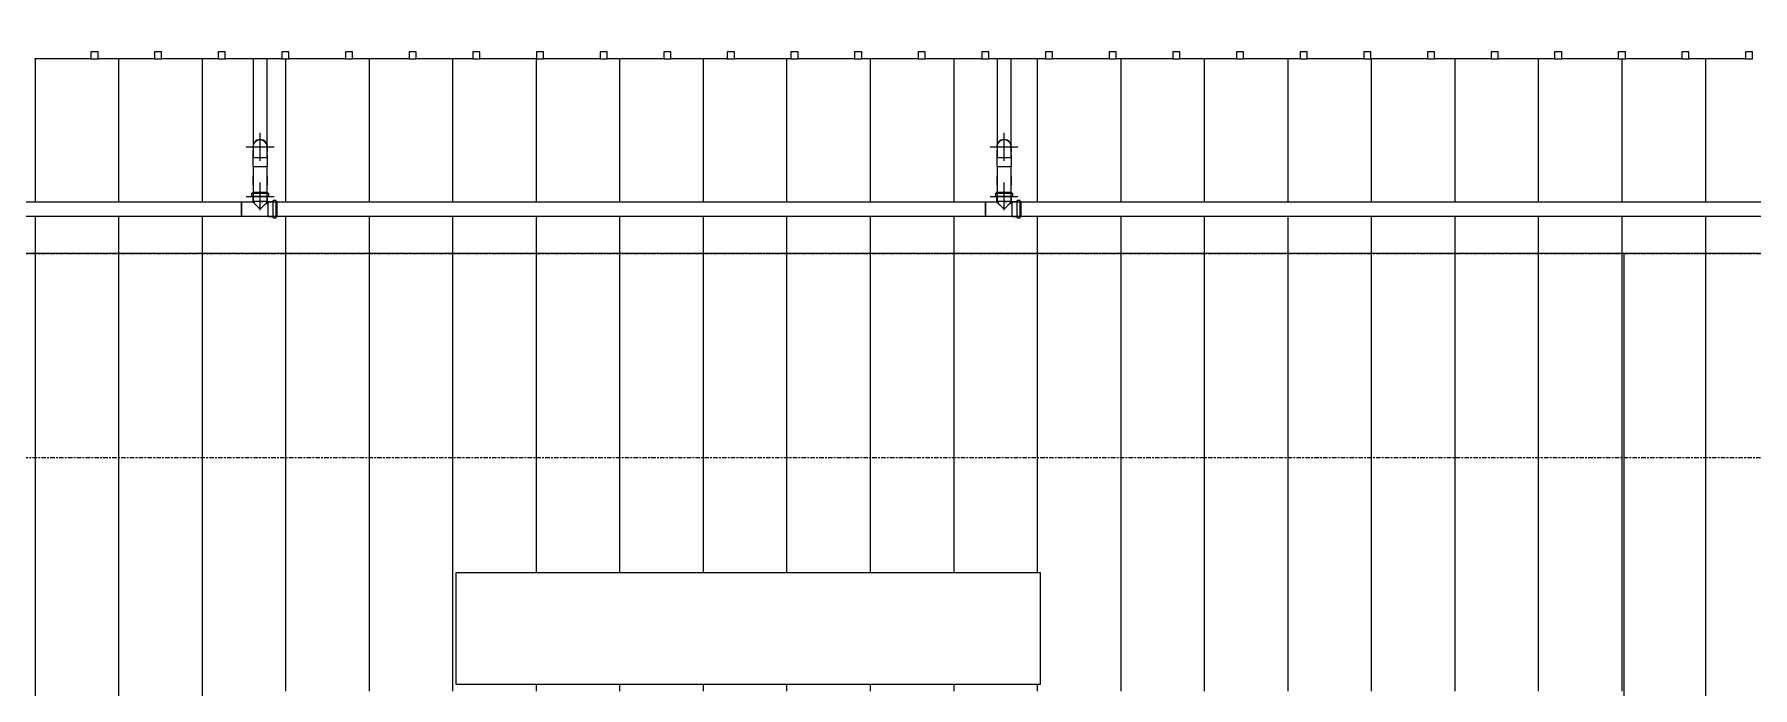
# Model space of a CAD drawing. Header units: centimetres. Extents: x -13467 to 3766, y -437 to 1921.
# Drawn here: x -982 to -365, y 433 to 668 of the extents above; entities that cross this region are included whole.
import ezdxf

# ---------------------------------------------------------------- set-up
doc = ezdxf.new("R2010")
doc.units = ezdxf.units.CM
doc.linetypes.add('Centre', pattern=[3.175, 0.635, -0.475, 1.59, -0.475])
for name, color, linetype, lineweight in [('A-CLNG', 7, 'Continuous', 9), ('A-FLOR-LEVL', 7, 'Continuous', 9), ('A-WALL-PATT', 7, 'Continuous', 35), ('E-CABL-TRAY', 7, 'Continuous', 9), ('I-WALL', 7, 'Continuous', 9), ('M-EQPM', 7, 'Continuous', 9), ('P-PIPE', 7, 'Continuous', 9), ('P-PIPE-CNTR', 7, 'Continuous', 9)]:
    doc.layers.add(name, color=color, linetype=linetype, lineweight=lineweight)
pattern_1 = [(90, (-5602, 712), (-30, 2e-15), [])]

# ---------------------------------------------------------------- blocks, each defined once
blk = doc.blocks.new('Elbow PVC NCh - Elbow PVC NCh-1352844-Sección 1-2')
at = {"layer": 'P-PIPE', "color": 6, "true_color": 0xff00ff}
for p, q in [((1756.95, 616.48), (1756.95, 613.38)), ((1757.03, 616.48), (1756.95, 616.48)), ((1756.95, 613.38), (1757.03, 613.38)), ((1762.19, 616.48), (1762.1, 616.48)), ((1762.1, 613.38), (1762.19, 613.38)), ((1762.19, 613.38), (1762.19, 616.48))]:
    blk.add_line(p, q, dxfattribs=at)
blk = doc.blocks.new('Elbow PVC NCh - Elbow PVC NCh-V125-Sección 1-2')
at = {"layer": 'P-PIPE', "color": 6, "true_color": 0xff00ff, "flags": 128}
for points in [[(1757.07, 623.2), (1757.07, 623.36), (1757.07, 623.52), (1757.07, 623.68), (1757.07, 623.84), (1757.07, 624), (1757.07, 624.15), (1757.07, 624.31), (1757.07, 624.46), (1757.07, 624.61), (1757.07, 624.76), (1757.07, 624.91), (1757.07, 625.05), (1757.07, 625.19), (1757.07, 625.33), (1757.07, 625.46), (1757.07, 625.59), (1757.07, 625.72), (1757.07, 625.84), (1757.07, 625.96)], [(1762.07, 626.41), (1762.07, 626.31), (1762.07, 626.21), (1762.07, 626.1), (1762.07, 625.99), (1762.07, 625.87), (1762.07, 625.75), (1762.07, 625.62), (1762.07, 625.5), (1762.07, 625.36), (1762.07, 625.23)], [(1762.07, 624.19), (1762.07, 624.04), (1762.07, 623.88), (1762.07, 623.72), (1762.07, 623.56), (1762.07, 623.4), (1762.07, 623.24)]]:
    blk.add_lwpolyline(points, dxfattribs=at)
blk = doc.blocks.new('Elbow PVC NCh - Elbow PVC NCh-V133-Sección 1-2')
at = {"layer": 'P-PIPE', "color": 6, "true_color": 0xff00ff}
for p, q in [((-352.49, 877.98), (-352.49, 874.88)), ((-349.87, 877.98), (-352.49, 877.98)), ((-347.25, 877.98), (-349.87, 877.98)), ((-347.25, 874.88), (-347.25, 877.98)), ((-352.49, 874.88), (-349.87, 874.88)), ((-349.87, 874.88), (-347.25, 874.88))]:
    blk.add_line(p, q, dxfattribs=at)
at = {"layer": 'P-PIPE', "color": 6, "true_color": 0xff00ff, "flags": 128}
for points in [[(-352.37, 881.98), (-352.37, 881.97), (-352.37, 881.96), (-352.37, 881.95), (-352.37, 881.93), (-352.37, 881.9), (-352.37, 881.86), (-352.37, 881.82), (-352.37, 881.77), (-352.37, 881.72), (-352.37, 881.66), (-352.37, 881.6), (-352.37, 881.53), (-352.37, 881.45), (-352.37, 881.37), (-352.37, 881.28), (-352.37, 881.19), (-352.37, 881.09), (-352.37, 880.98), (-352.37, 880.88), (-352.37, 880.76), (-352.37, 880.65), (-352.37, 880.53), (-352.37, 880.4), (-352.37, 880.27), (-352.37, 880.14), (-352.37, 880), (-352.37, 879.86), (-352.37, 879.72), (-352.37, 879.57), (-352.37, 879.43), (-352.37, 879.28), (-352.37, 879.12), (-352.37, 878.97), (-352.37, 878.81), (-352.37, 878.66), (-352.37, 878.5), (-352.37, 878.34), (-352.37, 878.18), (-352.37, 878.02), (-352.37, 877.98)], [(-347.37, 877.98), (-347.37, 878.14), (-347.37, 878.3), (-347.37, 878.46), (-347.37, 878.61), (-347.37, 878.77), (-347.37, 878.93), (-347.37, 879.08), (-347.37, 879.24), (-347.37, 879.39), (-347.37, 879.54), (-347.37, 879.68), (-347.37, 879.82), (-347.37, 879.96), (-347.37, 880.1), (-347.37, 880.24), (-347.37, 880.37), (-347.37, 880.49), (-347.37, 880.61), (-347.37, 880.73), (-347.37, 880.85), (-347.37, 880.96), (-347.37, 881.06), (-347.37, 881.16), (-347.37, 881.25), (-347.37, 881.34), (-347.37, 881.43), (-347.37, 881.51), (-347.37, 881.58), (-347.37, 881.64), (-347.37, 881.71), (-347.37, 881.76), (-347.37, 881.81), (-347.37, 881.85), (-347.37, 881.89), (-347.37, 881.92), (-347.37, 881.94), (-347.37, 881.96), (-347.37, 881.97), (-347.37, 881.98), (-347.37, 881.98)]]:
    blk.add_lwpolyline(points, dxfattribs=at)
at = {"layer": 'P-PIPE', "color": 6, "true_color": 0xff00ff}
for radius, start, end in [(2.62, 90, 195), (2.5, 90, 183.41169), (2.62, 341.54344, 90), (2.5, 60, 90), (2.5, 350.58238, 59.85081)]:
    blk.add_arc((-349.87, 881.98), radius, start, end, dxfattribs=at)
blk = doc.blocks.new('Junction PVC NCh - Angulo Libre-1674989-Sección 1-2')
at = {"layer": 'P-PIPE', "color": 6, "true_color": 0xff00ff}
for p, q in [((1757.07, 607.26), (1752.91, 607.26)), ((1752.91, 607.26), (1752.91, 602.26)), ((1756.45, 610.54), (1756.45, 609.48)), ((1756.45, 610.54), (1762.69, 610.54)), ((1756.45, 609.48), (1762.69, 609.48)), ((1756.89, 610.9), (1756.89, 610.54)), ((1756.89, 610.9), (1762.24, 610.9)), ((1756.89, 609.48), (1756.89, 607.62)), ((1756.89, 607.62), (1757.05, 607.12)), ((1756.89, 607.62), (1762.24, 607.62)), ((1757.7, 607.24), (1757.05, 607.12)), ((1757.07, 607.62), (1757.07, 607.26)), ((1760.18, 607.12), (1760.34, 607.12)), ((1762.42, 607.44), (1761.92, 607.26)), ((1762.07, 606.53), (1761.92, 607.26)), ((1762.07, 607.26), (1762.07, 607.62)), ((1762.42, 607.26), (1762.07, 607.26)), ((1762.08, 607.12), (1762.24, 607.62)), ((1762.24, 610.54), (1762.24, 610.9)), ((1762.24, 607.62), (1762.24, 609.48)), ((1764.28, 607.44), (1762.42, 607.44)), ((1762.42, 607.38), (1762.42, 607.44)), ((1762.42, 602.09), (1762.42, 607.36)), ((1762.69, 609.48), (1762.69, 610.54)), ((1765.34, 607.88), (1764.28, 607.88)), ((1764.28, 601.64), (1764.28, 607.88)), ((1765.34, 601.64), (1765.34, 607.88)), ((1765.7, 607.44), (1765.34, 607.44)), ((1765.7, 607.38), (1765.7, 607.44)), ((1765.7, 602.09), (1765.7, 607.36)), ((1752.91, 602.26), (1762.42, 602.26)), ((1761.92, 602.26), (1762.42, 602.09)), ((1762.42, 602.09), (1764.28, 602.09)), ((1764.28, 601.64), (1765.34, 601.64)), ((1765.34, 602.09), (1765.7, 602.09))]:
    blk.add_line(p, q, dxfattribs=at)
for points, knots in [([(1759.57, 604.76), (1759.4, 604.92), (1759.08, 605.24), (1758.69, 605.64), (1758.42, 605.9), (1758.27, 606.05), (1758.16, 606.16), (1758.06, 606.27), (1757.95, 606.37), (1757.85, 606.48), (1757.75, 606.57), (1757.66, 606.67), (1757.56, 606.76), (1757.48, 606.85), (1757.4, 606.92), (1757.33, 607), (1757.26, 607.06), (1757.2, 607.12), (1757.15, 607.17), (1757.12, 607.21), (1757.08, 607.25), (1757.07, 607.26), (1757.07, 607.26)], [0, 0, 0, 0, 0.142857, 0.285714, 0.357143, 0.392857, 0.428571, 0.464286, 0.5, 0.535714, 0.571429, 0.607143, 0.642857, 0.678571, 0.714286, 0.75, 0.785714, 0.821429, 0.857143, 0.892857, 0.928571, 1, 1, 1, 1]), ([(1762.06, 607.26), (1762.06, 607.25), (1762.04, 607.24), (1762.01, 607.21), (1761.98, 607.17), (1761.93, 607.12), (1761.87, 607.06), (1761.8, 607), (1761.73, 606.92), (1761.65, 606.85), (1761.57, 606.76), (1761.47, 606.67), (1761.38, 606.57), (1761.28, 606.48), (1761.15, 606.34), (1761, 606.2), (1760.86, 606.05), (1760.71, 605.9), (1760.44, 605.64), (1760.05, 605.24), (1759.73, 604.92), (1759.57, 604.76)], [0.0238357, 0.0238357, 0.0238357, 0.0238357, 0.0714286, 0.1071429, 0.1428571, 0.1785714, 0.2142857, 0.25, 0.2857143, 0.3214286, 0.3571429, 0.3928571, 0.4285714, 0.4642857, 0.5, 0.5714286, 0.6071429, 0.6428571, 0.7142857, 0.8571429, 1, 1, 1, 1])]:
    blk.add_open_spline(points, degree=3, knots=knots, dxfattribs=at)
blk = doc.blocks.new('Elbow PVC NCh - Elbow PVC NCh-V134-Sección 1-2')
at = {"layer": 'P-PIPE', "color": 6, "true_color": 0xff00ff}
for p, q in [((-999.78, 877.98), (-999.78, 874.88)), ((-997.16, 877.98), (-999.78, 877.98)), ((-994.54, 877.98), (-997.16, 877.98)), ((-994.54, 874.88), (-994.54, 877.98)), ((-999.78, 874.88), (-997.16, 874.88)), ((-997.16, 874.88), (-994.54, 874.88))]:
    blk.add_line(p, q, dxfattribs=at)
at = {"layer": 'P-PIPE', "color": 6, "true_color": 0xff00ff, "flags": 128}
for points in [[(-999.66, 881.98), (-999.66, 881.97), (-999.66, 881.96), (-999.66, 881.95), (-999.66, 881.93), (-999.66, 881.9), (-999.66, 881.86), (-999.66, 881.82), (-999.66, 881.77), (-999.66, 881.72), (-999.66, 881.66), (-999.66, 881.6), (-999.66, 881.53), (-999.66, 881.45), (-999.66, 881.37), (-999.66, 881.28), (-999.66, 881.19), (-999.66, 881.09), (-999.66, 880.98), (-999.66, 880.88), (-999.66, 880.76), (-999.66, 880.65), (-999.66, 880.53), (-999.66, 880.4), (-999.66, 880.27), (-999.66, 880.14), (-999.66, 880), (-999.66, 879.86), (-999.66, 879.72), (-999.66, 879.57), (-999.66, 879.43), (-999.66, 879.28), (-999.66, 879.12), (-999.66, 878.97), (-999.66, 878.81), (-999.66, 878.66), (-999.66, 878.5), (-999.66, 878.34), (-999.66, 878.18), (-999.66, 878.02), (-999.66, 877.98)], [(-994.66, 877.98), (-994.66, 878.14), (-994.66, 878.3), (-994.66, 878.46), (-994.66, 878.61), (-994.66, 878.77), (-994.66, 878.93), (-994.66, 879.08), (-994.66, 879.24), (-994.66, 879.39), (-994.66, 879.54), (-994.66, 879.68), (-994.66, 879.82), (-994.66, 879.96), (-994.66, 880.1), (-994.66, 880.24), (-994.66, 880.37), (-994.66, 880.49), (-994.66, 880.61), (-994.66, 880.73), (-994.66, 880.85), (-994.66, 880.96), (-994.66, 881.06), (-994.66, 881.16), (-994.66, 881.25), (-994.66, 881.34), (-994.66, 881.43), (-994.66, 881.51), (-994.66, 881.58), (-994.66, 881.64), (-994.66, 881.71), (-994.66, 881.76), (-994.66, 881.81), (-994.66, 881.85), (-994.66, 881.89), (-994.66, 881.92), (-994.66, 881.94), (-994.66, 881.96), (-994.66, 881.97), (-994.66, 881.98), (-994.66, 881.98)]]:
    blk.add_lwpolyline(points, dxfattribs=at)
at = {"layer": 'P-PIPE', "color": 6, "true_color": 0xff00ff}
for radius, start, end in [(2.62, 90, 195), (2.5, 90, 183.41169), (2.62, 341.54344, 90), (2.5, 350.58238, 90)]:
    blk.add_arc((-997.16, 881.98), radius, start, end, dxfattribs=at)
blk = doc.blocks.new('Junction PVC NCh - Angulo Libre-V137-Sección 1-2')
at = {"layer": 'P-PIPE', "color": 6, "true_color": 0xff00ff}
for p, q in [((-85.15, 607.26), (-89.31, 607.26)), ((-89.31, 607.26), (-89.31, 602.26)), ((-85.77, 610.54), (-85.77, 609.48)), ((-85.77, 610.54), (-79.53, 610.54)), ((-85.77, 609.48), (-79.53, 609.48)), ((-85.33, 610.9), (-85.33, 610.54)), ((-85.33, 610.9), (-79.98, 610.9)), ((-85.33, 609.48), (-85.33, 607.62)), ((-85.33, 607.62), (-85.17, 607.12)), ((-85.33, 607.62), (-79.98, 607.62)), ((-84.52, 607.24), (-85.17, 607.12)), ((-85.15, 607.62), (-85.15, 607.26)), ((-82.04, 607.12), (-81.87, 607.12)), ((-79.8, 607.44), (-80.3, 607.26)), ((-80.15, 606.53), (-80.3, 607.26)), ((-80.15, 607.26), (-80.15, 607.62)), ((-79.8, 607.26), (-80.15, 607.26)), ((-80.14, 607.12), (-79.98, 607.62)), ((-79.98, 610.54), (-79.98, 610.9)), ((-79.98, 607.62), (-79.98, 609.48)), ((-77.94, 607.44), (-79.8, 607.44)), ((-79.8, 607.38), (-79.8, 607.44)), ((-79.8, 602.09), (-79.8, 607.36)), ((-79.53, 609.48), (-79.53, 610.54)), ((-76.88, 607.88), (-77.94, 607.88)), ((-77.94, 601.64), (-77.94, 607.88)), ((-76.88, 601.64), (-76.88, 607.88)), ((-76.52, 607.44), (-76.88, 607.44)), ((-76.52, 602.09), (-76.52, 607.44)), ((-89.31, 602.26), (-79.8, 602.26)), ((-80.3, 602.26), (-79.8, 602.09)), ((-79.8, 602.09), (-77.94, 602.09)), ((-77.94, 601.64), (-76.88, 601.64)), ((-76.88, 602.09), (-76.52, 602.09))]:
    blk.add_line(p, q, dxfattribs=at)
for points, knots in [([(-82.65, 604.76), (-82.81, 604.92), (-83.13, 605.24), (-83.53, 605.64), (-83.79, 605.9), (-83.94, 606.05), (-84.05, 606.16), (-84.16, 606.27), (-84.27, 606.37), (-84.37, 606.48), (-84.47, 606.57), (-84.56, 606.67), (-84.65, 606.76), (-84.74, 606.85), (-84.82, 606.92), (-84.89, 607), (-84.96, 607.06), (-85.01, 607.12), (-85.06, 607.17), (-85.1, 607.21), (-85.13, 607.24), (-85.14, 607.25), (-85.15, 607.26)], [0, 0, 0, 0, 0.1428571, 0.2857143, 0.3571429, 0.3928571, 0.4285714, 0.4642857, 0.5, 0.5357143, 0.5714286, 0.6071429, 0.6428571, 0.6785714, 0.7142857, 0.75, 0.7857143, 0.8214286, 0.8571429, 0.8928571, 0.9285714, 0.9761643, 0.9761643, 0.9761643, 0.9761643]), ([(-80.16, 607.26), (-80.16, 607.25), (-80.17, 607.24), (-80.2, 607.21), (-80.24, 607.17), (-80.29, 607.12), (-80.35, 607.06), (-80.41, 607), (-80.49, 606.92), (-80.56, 606.85), (-80.65, 606.76), (-80.74, 606.67), (-80.84, 606.57), (-80.93, 606.48), (-81.07, 606.34), (-81.21, 606.2), (-81.36, 606.05), (-81.51, 605.9), (-81.78, 605.64), (-82.17, 605.24), (-82.49, 604.92), (-82.65, 604.76)], [0.0238357, 0.0238357, 0.0238357, 0.0238357, 0.0714286, 0.1071429, 0.1428571, 0.1785714, 0.2142857, 0.25, 0.2857143, 0.3214286, 0.3571429, 0.3928571, 0.4285714, 0.4642857, 0.5, 0.5714286, 0.6071429, 0.6428571, 0.7142857, 0.8571429, 1, 1, 1, 1])]:
    blk.add_open_spline(points, degree=3, knots=knots, dxfattribs=at)
blk = doc.blocks.new('RVR-PQ-Equipo - Equipo cortina de aire-1753124-Sección 1-2')
at = {"layer": 'M-EQPM'}
for p, q in [((1665.34, 464), (1455.34, 464)), ((1455.34, 464), (1455.34, 424)), ((1665.34, 424), (1665.34, 464)), ((1455.34, 424), (1665.34, 424))]:
    blk.add_line(p, q, dxfattribs=at)
blk = doc.blocks.new('PQ_RVR_MEP-01_ZZ_ZZ_MO_T_A_rvt-2-Sección 1-2')
at = {"layer": 'E-CABL-TRAY'}
for p, q in [((-410.66, 661.39), (-410.66, 658.85)), ((-408.12, 661.39), (-410.66, 661.39)), ((-408.12, 658.85), (-408.12, 661.39)), ((-387.8, 661.39), (-387.8, 658.85)), ((-385.26, 661.39), (-387.8, 661.39)), ((-385.26, 658.85), (-385.26, 661.39)), ((-364.94, 661.39), (-364.94, 658.85)), ((-362.4, 661.39), (-364.94, 661.39)), ((-362.4, 658.85), (-362.4, 661.39)), ((-342.08, 661.39), (-342.08, 658.85)), ((-339.54, 661.39), (-342.08, 661.39)), ((-339.54, 658.85), (-339.54, 661.39)), ((-319.22, 661.39), (-319.22, 658.85)), ((-316.68, 661.39), (-319.22, 661.39)), ((-316.68, 658.85), (-316.68, 661.39)), ((-296.36, 661.39), (-296.36, 658.85)), ((-293.82, 661.39), (-296.36, 661.39)), ((-293.82, 658.85), (-293.82, 661.39)), ((-273.5, 661.39), (-273.5, 658.85)), ((-270.96, 661.39), (-273.5, 661.39)), ((-270.96, 658.85), (-270.96, 661.39)), ((-250.64, 661.39), (-250.64, 658.85)), ((-248.1, 661.39), (-250.64, 661.39)), ((-248.1, 658.85), (-248.1, 661.39)), ((-227.78, 661.39), (-227.78, 658.85)), ((-225.24, 661.39), (-227.78, 661.39)), ((-225.24, 658.85), (-225.24, 661.39)), ((-204.92, 661.39), (-204.92, 658.85)), ((-202.38, 661.39), (-204.92, 661.39)), ((-202.38, 658.85), (-202.38, 661.39)), ((-182.06, 661.39), (-182.06, 658.85)), ((-179.52, 661.39), (-182.06, 661.39)), ((-179.52, 658.85), (-179.52, 661.39)), ((-159.2, 661.39), (-159.2, 658.85)), ((-156.66, 661.39), (-159.2, 661.39)), ((-156.66, 658.85), (-156.66, 661.39)), ((-136.34, 661.39), (-136.34, 658.85)), ((-133.8, 661.39), (-136.34, 661.39)), ((-133.8, 658.85), (-133.8, 661.39)), ((-113.48, 661.39), (-113.48, 658.85)), ((-110.94, 661.39), (-113.48, 661.39)), ((-110.94, 658.85), (-110.94, 661.39)), ((-90.62, 661.39), (-90.62, 658.85)), ((-88.08, 661.39), (-90.62, 661.39)), ((-88.08, 658.85), (-88.08, 661.39)), ((-67.76, 661.39), (-67.76, 658.85)), ((-65.22, 661.39), (-67.76, 661.39)), ((-65.22, 658.85), (-65.22, 661.39)), ((-44.9, 661.39), (-44.9, 658.85)), ((-42.36, 661.39), (-44.9, 661.39)), ((-42.36, 658.85), (-42.36, 661.39)), ((-22.04, 661.39), (-22.04, 658.85)), ((-19.5, 661.39), (-22.04, 661.39)), ((-19.5, 658.85), (-19.5, 661.39)), ((0.82, 661.39), (0.82, 658.85)), ((3.36, 661.39), (0.82, 661.39)), ((3.36, 658.85), (3.36, 661.39)), ((23.68, 661.39), (23.68, 658.85)), ((26.22, 661.39), (23.68, 661.39)), ((26.22, 658.85), (26.22, 661.39)), ((46.54, 661.39), (46.54, 658.85)), ((49.08, 661.39), (46.54, 661.39)), ((49.08, 658.85), (49.08, 661.39)), ((69.4, 661.39), (69.4, 658.85)), ((71.94, 661.39), (69.4, 661.39)), ((71.94, 658.85), (71.94, 661.39)), ((92.26, 661.39), (92.26, 658.85)), ((94.8, 661.39), (92.26, 661.39)), ((94.8, 658.85), (94.8, 661.39)), ((115.12, 661.39), (115.12, 658.85)), ((117.66, 661.39), (115.12, 661.39)), ((117.66, 658.85), (117.66, 661.39)), ((137.98, 661.39), (137.98, 658.85)), ((140.52, 661.39), (137.98, 661.39)), ((140.52, 658.85), (140.52, 661.39)), ((160.84, 661.39), (160.84, 658.85)), ((163.38, 661.39), (160.84, 661.39)), ((163.38, 658.85), (163.38, 661.39)), ((183.7, 661.39), (183.7, 658.85)), ((186.24, 661.39), (183.7, 661.39)), ((186.24, 658.85), (186.24, 661.39)), ((-410.66, 658.85), (-430.98, 658.85)), ((-410.66, 658.85), (-408.12, 658.85)), ((-387.8, 658.85), (-408.12, 658.85)), ((-387.8, 658.85), (-385.26, 658.85)), ((-364.94, 658.85), (-385.26, 658.85)), ((-364.94, 658.85), (-362.4, 658.85)), ((-342.08, 658.85), (-362.4, 658.85)), ((-342.08, 658.85), (-339.54, 658.85)), ((-319.22, 658.85), (-339.54, 658.85)), ((-319.22, 658.85), (-316.68, 658.85)), ((-296.36, 658.85), (-316.68, 658.85)), ((-296.36, 658.85), (-293.82, 658.85)), ((-273.5, 658.85), (-293.82, 658.85)), ((-273.5, 658.85), (-270.96, 658.85)), ((-250.64, 658.85), (-270.96, 658.85)), ((-250.64, 658.85), (-248.1, 658.85)), ((-227.78, 658.85), (-248.1, 658.85)), ((-227.78, 658.85), (-225.24, 658.85)), ((-204.92, 658.85), (-225.24, 658.85)), ((-204.92, 658.85), (-202.38, 658.85)), ((-182.06, 658.85), (-202.38, 658.85)), ((-182.06, 658.85), (-179.52, 658.85)), ((-159.2, 658.85), (-179.52, 658.85)), ((-159.2, 658.85), (-156.66, 658.85)), ((-136.34, 658.85), (-156.66, 658.85)), ((-136.34, 658.85), (-133.8, 658.85)), ((-113.48, 658.85), (-133.8, 658.85)), ((-113.48, 658.85), (-110.94, 658.85)), ((-90.62, 658.85), (-110.94, 658.85)), ((-90.62, 658.85), (-88.08, 658.85)), ((-67.76, 658.85), (-88.08, 658.85)), ((-67.76, 658.85), (-65.22, 658.85)), ((-44.9, 658.85), (-65.22, 658.85)), ((-44.9, 658.85), (-42.36, 658.85)), ((-22.04, 658.85), (-42.36, 658.85)), ((-22.04, 658.85), (-19.5, 658.85)), ((0.82, 658.85), (-19.5, 658.85)), ((0.82, 658.85), (3.36, 658.85)), ((23.68, 658.85), (3.36, 658.85)), ((23.68, 658.85), (26.22, 658.85)), ((46.54, 658.85), (26.22, 658.85)), ((46.54, 658.85), (49.08, 658.85)), ((69.4, 658.85), (49.08, 658.85)), ((69.4, 658.85), (71.94, 658.85)), ((92.26, 658.85), (71.94, 658.85)), ((92.26, 658.85), (94.8, 658.85)), ((115.12, 658.85), (94.8, 658.85)), ((115.12, 658.85), (117.66, 658.85)), ((137.98, 658.85), (117.66, 658.85)), ((137.98, 658.85), (140.52, 658.85)), ((160.84, 658.85), (140.52, 658.85)), ((160.84, 658.85), (163.38, 658.85)), ((183.7, 658.85), (163.38, 658.85)), ((183.7, 658.85), (186.24, 658.85))]:
    blk.add_line(p, q, dxfattribs=at)
at = {"layer": 'P-PIPE', "color": 6, "true_color": 0xff00ff}
for p, q in [((-352.37, 658.85), (-352.37, 627.95)), ((-347.37, 627.95), (-347.37, 658.85)), ((-85.15, 658.85), (-85.15, 627.95)), ((-80.15, 627.95), (-80.15, 658.85)), ((-352.37, 626.45), (-352.37, 623.2)), ((-347.37, 625.23), (-347.37, 626.45)), ((-85.15, 626.45), (-85.15, 623.2)), ((-80.15, 625.23), (-80.15, 626.45)), ((-352.37, 620.1), (-352.37, 607.62)), ((-347.37, 607.62), (-347.37, 620.1)), ((-85.15, 620.1), (-85.15, 607.62)), ((-80.15, 607.62), (-80.15, 620.1)), ((-356.53, 607.26), (-990.06, 607.26)), ((-356.53, 604.76), (-356.53, 607.26)), ((-89.31, 607.26), (-347.01, 607.26)), ((-89.31, 604.76), (-89.31, 607.26)), ((501.55, 607.26), (-79.8, 607.26)), ((-990.06, 602.26), (-356.53, 602.26)), ((-356.53, 602.26), (-356.53, 604.76)), ((-347.01, 602.26), (-89.31, 602.26)), ((-89.31, 602.26), (-89.31, 604.76)), ((-79.8, 602.26), (501.55, 602.26))]:
    blk.add_line(p, q, dxfattribs=at)
at = {"layer": 'P-PIPE-CNTR', "color": 6, "true_color": 0xff00ff}
for p, q in [((-349.87, 622.2), (-349.87, 632.2)), ((-82.65, 622.2), (-82.65, 632.2)), ((-354.87, 627.2), (-344.87, 627.2)), ((-87.65, 627.2), (-77.65, 627.2)), ((-349.87, 604.38), (-349.87, 614.38)), ((-82.65, 604.38), (-82.65, 614.38)), ((-354.87, 609.38), (-344.87, 609.38)), ((-87.65, 609.38), (-77.65, 609.38))]:
    blk.add_line(p, q, dxfattribs=at)
at = {"layer": 'M-EQPM', "lineweight": 9, "rotation": 180}
blk.add_blockref('RVR-PQ-Equipo - Equipo cortina de aire-1753124-Sección 1-2', (1385.72, 898), dxfattribs=at)
at = {"layer": 'P-PIPE', "lineweight": 9}
for name, p in [('Elbow PVC NCh - Elbow PVC NCh-V133-Sección 1-2', (0, -254.78)), ('Elbow PVC NCh - Elbow PVC NCh-V134-Sección 1-2', (914.51, -254.78)), ('Elbow PVC NCh - Elbow PVC NCh-V125-Sección 1-2', (-2109.44, 0)), ('Elbow PVC NCh - Elbow PVC NCh-V125-Sección 1-2', (-1842.22, 0)), ('Elbow PVC NCh - Elbow PVC NCh-1352844-Sección 1-2', (-2109.44, 0)), ('Elbow PVC NCh - Elbow PVC NCh-1352844-Sección 1-2', (-1842.22, 0)), ('Junction PVC NCh - Angulo Libre-1674989-Sección 1-2', (-2109.44, 0)), ('Junction PVC NCh - Angulo Libre-V137-Sección 1-2', (0, 0))]:
    blk.add_blockref(name, p, dxfattribs=at)

msp = doc.modelspace()

# ---------------------------------------------------------------- hatches: boundary and pattern name
at = {"layer": 'A-WALL-PATT', "lineweight": 9, "true_color": 0x808080}
h = msp.add_hatch(dxfattribs=at)
h.set_pattern_fill('FP_3', color=8, style=0, pattern_type=2)
h.set_pattern_definition(pattern_1)
h.paths.add_polyline_path([(-1111.372, 134), (-912.24, 134), (-912.24, 431.561), (-411.431, 431.53), (-411.431, 134), (-273.725, 134), (-273.725, 453.243), (-86.264, 453.243), (-86.264, 454), (-77.017, 454), (-77.017, 454.67), (-75.511, 454.59), (-75.511, 454), (22.983, 454), (22.983, 454.67), (24.489, 454.59), (24.489, 454), (122.983, 454), (122.983, 454.67), (124.489, 454.59), (124.489, 454), (222.983, 454), (222.983, 454.67), (224.489, 454.59), (224.489, 454), (233.736, 453.888), (233.736, 453.243), (241.388, 453.243), (241.388, 134), (267.565, 134), (267.565, 602.26), (232.811, 602.236), (232.811, 602.085), (232.451, 602.011), (232.451, 601.64), (231.391, 601.64), (231.391, 602.085), (229.531, 602.085), (229.031, 602.26), (-37.002, 602.236), (-37.002, 602.085), (-37.362, 602.011), (-37.362, 601.64), (-38.422, 601.64), (-38.422, 602.085), (-40.282, 602.085), (-40.803, 602.26), (-320.486, 602.26), (-320.486, 588.801), (-354.486, 588.801), (-354.486, 602.26), (-627.868, 602.236), (-627.868, 602.085), (-628.228, 602.011), (-628.228, 601.64), (-629.288, 601.64), (-629.288, 602.085), (-631.148, 602.085), (-631.648, 602.26), (-895.087, 602.236), (-895.087, 602.085), (-895.447, 602.011), (-895.447, 601.64), (-896.507, 601.64), (-896.507, 602.085), (-898.367, 602.085), (-898.867, 602.26), (-1111.372, 602.26), (-1111.372, 153.55)])
h.paths.add_polyline_path([(-567.112, 134), (-567.112, 407.989), (-568.935, 407.989), (-568.935, 134)])
h.paths.add_polyline_path([(-1004.899, 246.5), (-1005.197, 246.5), (-1005.197, 261.5), (-995.197, 261.5), (-995.197, 246.5)])
h.paths.add_polyline_path([(-344.098, 246.5), (-354.098, 246.5), (-354.098, 261.5), (-344.098, 261.5)])
h.paths.add_polyline_path([(-965.562, 249), (-965.562, 259), (-950.562, 259), (-950.562, 249), (-951.646, 249)])
h.paths.add_polyline_path([(-303.736, 249), (-318.736, 249), (-318.736, 259), (-303.736, 259)])
h.paths.add_polyline_path([(-641.572, 434), (-830.968, 434), (-830.968, 474), (-620.968, 474), (-620.968, 434)])
h.paths.add_polyline_path([(-316.2, 536.5), (-316.2, 551.5), (-306.2, 551.5), (-306.2, 536.5)])
h.paths.add_polyline_path([(228.839, 606.924), (229.031, 607.021), (228.944, 607.029), (228.84, 606.925)])
h.paths.add_polyline_path([(-899.059, 606.924), (-898.867, 607.021), (-898.975, 607.007), (-899.058, 606.925)])
h.paths.add_polyline_path([(-631.84, 606.924), (-631.648, 607.021), (-631.756, 607.007), (-631.839, 606.924)])
h.paths.add_polyline_path([(-40.974, 606.924), (-40.782, 607.021), (-40.869, 607.029), (-40.973, 606.925)])
h.paths.add_polyline_path([(-733.412, 607.26), (-636.565, 607.26), (-636.678, 607.616), (-636.678, 609.476), (-637.123, 609.476), (-637.123, 610.536), (-636.678, 610.536), (-636.678, 610.896), (-636.503, 610.896), (-636.534, 613.38), (-636.623, 613.38), (-636.534, 616.48), (-636.503, 616.48), (-636.534, 620.102), (-636.623, 620.102), (-636.534, 623.202), (-636.503, 623.202), (-636.534, 626.523), (-636.623, 627.202), (-636.503, 628.969), (-636.503, 658.849), (-898.723, 658.849), (-898.692, 627.88), (-898.603, 627.202), (-898.723, 625.402), (-898.692, 623.202), (-898.603, 623.202), (-898.692, 620.102), (-898.723, 620.102), (-898.692, 616.48), (-898.603, 616.48), (-898.692, 613.38), (-898.723, 613.38), (-898.692, 610.896), (-898.548, 610.896), (-898.45, 610.536), (-898.103, 610.536), (-898.103, 609.476), (-898.548, 609.38), (-898.548, 607.372), (-898.367, 607.435), (-896.507, 607.51), (-896.507, 607.88), (-895.447, 607.88), (-895.447, 607.435), (-895.087, 607.435), (-895.087, 607.26), (-753.732, 607.26)])
h.paths.add_polyline_path([(158.128, 607.26), (224.114, 607.26), (224, 607.616), (224, 609.476), (223.555, 609.476), (223.555, 610.536), (224, 610.536), (224.052, 610.896), (224.175, 610.896), (224.145, 613.38), (224.055, 613.38), (224.145, 616.48), (224.175, 616.48), (224.145, 620.102), (224.055, 620.102), (224.145, 623.202), (224.175, 623.202), (224.145, 626.523), (224.055, 627.202), (224.175, 628.969), (224.175, 658.849), (-40.638, 658.849), (-40.607, 627.88), (-40.518, 627.202), (-40.638, 625.402), (-40.607, 623.202), (-40.518, 623.202), (-40.607, 620.102), (-40.638, 620.102), (-40.607, 616.48), (-40.518, 616.48), (-40.607, 613.38), (-40.638, 613.38), (-40.607, 610.896), (-40.463, 610.896), (-40.366, 610.536), (-40.018, 610.536), (-40.018, 609.476), (-40.463, 609.38), (-40.463, 607.372), (-40.282, 607.435), (-38.422, 607.51), (-38.422, 607.88), (-37.362, 607.88), (-37.362, 607.435), (-37.002, 607.435), (-37.002, 607.26), (137.808, 607.26)])
h.paths.add_polyline_path([(-383.177, 607.26), (-354.486, 607.26), (-354.486, 658.849), (-631.503, 658.849), (-631.473, 627.88), (-631.383, 627.202), (-631.503, 625.402), (-631.473, 623.202), (-631.383, 623.202), (-631.473, 620.102), (-631.503, 620.102), (-631.473, 616.48), (-631.383, 616.48), (-631.473, 613.38), (-631.503, 613.38), (-631.473, 610.896), (-631.328, 610.896), (-631.231, 610.536), (-630.883, 610.536), (-630.883, 609.476), (-631.328, 609.38), (-631.328, 607.372), (-631.148, 607.435), (-629.288, 607.51), (-629.288, 607.88), (-628.228, 607.88), (-628.228, 607.435), (-627.868, 607.435), (-627.868, 607.26), (-434.856, 607.26)])
h.paths.add_polyline_path([(-60.183, 607.26), (-45.699, 607.26), (-45.813, 607.616), (-45.813, 609.476), (-46.258, 609.476), (-46.258, 610.536), (-45.813, 610.536), (-45.813, 610.896), (-45.638, 610.896), (-45.669, 613.38), (-45.758, 613.38), (-45.669, 616.48), (-45.638, 616.48), (-45.669, 620.102), (-45.758, 620.102), (-45.669, 623.202), (-45.638, 623.202), (-45.669, 626.523), (-45.758, 627.202), (-45.638, 628.969), (-45.638, 658.849), (-320.486, 658.849), (-320.486, 607.26), (-73.103, 607.26)])
h.paths.add_polyline_path([(-925.807, 607.26), (-903.784, 607.26), (-903.898, 607.616), (-903.898, 609.476), (-904.343, 609.476), (-904.343, 610.536), (-903.898, 610.536), (-903.898, 610.896), (-903.723, 610.896), (-903.753, 613.38), (-903.843, 613.38), (-903.753, 616.48), (-903.723, 616.48), (-903.753, 620.102), (-903.843, 620.102), (-903.753, 623.202), (-903.723, 623.202), (-903.753, 626.523), (-903.843, 627.202), (-903.723, 628.969), (-903.723, 658.849), (-1111.372, 658.849), (-1111.372, 607.26), (-948.204, 607.26)])
h.paths.add_polyline_path([(233.142, 607.26), (267.565, 607.26), (267.565, 658.849), (229.175, 658.849), (229.206, 627.88), (229.295, 627.202), (229.175, 625.402), (229.206, 623.202), (229.295, 623.202), (229.206, 620.102), (229.175, 620.102), (229.206, 616.48), (229.295, 616.48), (229.206, 613.38), (229.175, 613.38), (229.206, 610.896), (229.35, 610.896), (229.448, 610.536), (229.795, 610.536), (229.795, 609.476), (229.35, 609.38), (229.35, 607.372), (229.531, 607.435), (231.391, 607.51), (231.391, 607.88), (232.451, 607.88), (232.451, 607.435), (232.811, 607.435), (232.811, 607.26)])
h.paths.add_polyline_path([(-856.93, 673.849), (-636.503, 673.849), (-636.503, 797.171), (-816.027, 797.171), (-816.027, 792.98), (-816.955, 792.98), (-816.955, 792.418), (-818.932, 792.418), (-837.432, 774.217), (-837.432, 771.81), (-839.879, 771.81), (-857.78, 754.199), (-857.78, 752.376), (-859.632, 752.376), (-878.779, 733.539), (-878.779, 732.942), (-879.385, 732.942), (-898.723, 713.917), (-898.723, 673.849)])
h.paths.add_polyline_path([(-1018.697, 673.849), (-903.723, 673.849), (-903.723, 713.076), (-905.62, 713.076), (-905.671, 709.754), (-908.62, 709.754), (-908.62, 713.076), (-911.697, 713.076), (-911.697, 703.807), (-1111.372, 703.807), (-1111.372, 673.849), (-1023.697, 673.849)])
h.paths.add_polyline_path([(185.293, 673.849), (224.175, 673.849), (224.175, 797.171), (-40.638, 797.171), (-40.638, 673.849), (98.908, 673.849)])
h.paths.add_polyline_path([(229.175, 673.849), (267.565, 673.849), (267.565, 797.171), (229.175, 797.171), (229.175, 711.944)])
h.paths.add_polyline_path([(-538.214, 673.849), (-354.486, 673.849), (-354.486, 797.171), (-631.503, 797.171), (-631.503, 673.849)])
h.paths.add_polyline_path([(-228.14, 673.849), (-45.638, 673.849), (-45.638, 797.171), (-320.486, 797.171), (-320.486, 673.849), (-247.303, 673.849)])
h.paths.add_polyline_path([(-1103.33, 720.807), (-1030.25, 720.807), (-1030.25, 779.569), (-1109.513, 779.569), (-1109.513, 720.807), (-1103.567, 720.807)])
h.paths.add_polyline_path([(-938.947, 720.807), (-920.273, 720.807), (-908.62, 732.272), (-908.62, 779.569), (-987.884, 779.569), (-987.884, 720.807), (-948.214, 720.807)])
h.paths.add_polyline_path([(-998.697, 720.807), (-990.884, 720.807), (-990.884, 779.569), (-997.972, 779.621), (-1000.584, 780.034), (-1002.167, 780.793), (-1003.653, 781.743), (-1004.628, 782.724), (-1005.482, 783.757), (-1006.694, 786.176), (-1006.95, 787.594), (-1007.149, 789.069), (-1007.149, 811.826), (-1008.577, 811.823), (-1008.483, 810.654), (-1008.538, 788.723), (-1008.948, 786.134), (-1009.706, 784.551), (-1010.612, 783.117), (-1011.637, 782.09), (-1012.671, 781.236), (-1015.089, 780.024), (-1016.507, 779.768), (-1017.983, 779.569), (-1027.25, 779.569), (-1027.25, 720.807), (-998.826, 720.807)])
h.paths.add_polyline_path([(-905.62, 735.224), (-903.723, 737.091), (-903.723, 779.569), (-905.62, 779.569), (-905.62, 739.863)])
h.paths.add_polyline_path([(-898.723, 742.01), (-897.762, 742.955), (-897.762, 779.569), (-898.723, 779.569), (-898.723, 753.823)])
h.paths.add_polyline_path([(-892.961, 747.679), (-846.867, 793.027), (-846.867, 812.162), (-886.987, 812.078), (-886.853, 810.654), (-886.905, 788.742), (-887.318, 786.134), (-888.076, 784.551), (-888.983, 783.117), (-890.007, 782.09), (-891.041, 781.236), (-892.961, 780.148), (-892.961, 753.823)])
h.paths.add_polyline_path([(-1015.573, 779.951), (-1015.367, 780.034), (-1015.552, 779.96)])
h.paths.add_polyline_path([(-912.887, 782.569), (-908.62, 782.569), (-908.68, 794.459), (-910.321, 792.917), (-912.342, 791.646), (-914.09, 791.269), (-914.657, 791.195), (-916.118, 791.239), (-916.749, 791.224), (-918.225, 791.483), (-919.122, 791.769), (-920.351, 792.533), (-921.24, 793.275), (-921.984, 794.327), (-922.534, 795.254), (-923.034, 797.765), (-923.034, 812.002), (-987.884, 811.867), (-987.884, 782.569), (-925.807, 782.569)])
h.paths.add_polyline_path([(-990.884, 782.569), (-990.884, 811.86), (-1004.029, 811.833), (-1004.149, 810.654), (-1004.08, 788.723), (-1003.58, 786.472), (-1002.024, 784.326), (-999.962, 783.029), (-997.649, 782.569)])
h.paths.add_polyline_path([(-1055.005, 782.569), (-1030.25, 782.569), (-1030.25, 811.778), (-1109.513, 811.612), (-1109.513, 782.569), (-1106.684, 782.569)])
h.paths.add_polyline_path([(-1027.25, 782.569), (-1017.939, 782.578), (-1015.386, 783.137), (-1013.239, 784.694), (-1011.943, 786.756), (-1011.483, 789.069), (-1011.492, 811.274), (-1011.6, 811.817), (-1027.25, 811.784), (-1027.25, 782.578)])
h.paths.add_polyline_path([(-903.723, 782.569), (-903.723, 799.428), (-905.62, 797.526), (-905.62, 782.569)])
h.paths.add_polyline_path([(-898.723, 782.569), (-897.762, 782.569), (-897.762, 805.404), (-898.723, 804.441), (-898.723, 788.723)])
h.paths.add_polyline_path([(-891.757, 784.473), (-890.313, 786.756), (-889.853, 789.069), (-889.862, 811.274), (-890.129, 812.071), (-891.113, 812.069), (-892.961, 810.217), (-892.923, 783.694), (-891.883, 784.389)])
h.paths.add_polyline_path([(-915.658, 794.321), (-915.763, 794.369), (-915.763, 794.354)])
h.paths.add_polyline_path([(-915.486, 794.413), (-913.793, 795.386), (-908.62, 800.572), (-908.62, 812.033), (-918.233, 812.012), (-918.182, 797.494), (-917.333, 795.537), (-915.954, 794.459), (-915.592, 794.423)])
h.paths.add_polyline_path([(-842.066, 797.751), (-827.377, 812.202), (-842.066, 812.172), (-842.066, 809.663)])
h.paths.add_polyline_path([(-905.62, 803.58), (-903.723, 805.482), (-903.723, 812.043), (-905.62, 812.039), (-905.62, 809.663)])
h.paths.add_polyline_path([(-898.723, 810.495), (-897.762, 811.457), (-897.762, 812.055), (-898.723, 812.053), (-898.723, 810.654)])
h.paths.add_polyline_path([(-695.619, 838.53), (-695.596, 838.602), (-695.596, 842.468), (-690.596, 842.468), (-690.69, 883.149), (-691.236, 884.329), (-691.344, 884.691), (-691.549, 885.904), (-691.748, 887.38), (-691.696, 912.326), (-691.236, 915.048), (-690.596, 916.533), (-690.596, 1027), (-1111.372, 1027), (-1111.372, 841.608), (-904.616, 842.041), (-903.723, 842.937), (-903.753, 874.877), (-903.843, 874.877), (-903.753, 877.977), (-903.723, 877.977), (-903.719, 880.368), (-903.793, 881.6), (-903.793, 882.355), (-903.637, 882.935), (-903.26, 883.59), (-902.869, 883.988), (-902.181, 884.392), (-901.901, 884.508), (-901.223, 884.597), (-900.265, 884.392), (-899.61, 884.014), (-899.119, 883.502), (-898.808, 882.935), (-898.692, 882.656), (-898.603, 881.977), (-898.752, 880.051), (-898.725, 880.004), (-898.692, 877.977), (-898.603, 877.977), (-898.692, 874.877), (-898.723, 874.877), (-898.723, 847.949), (-826.991, 919.711), (-825.79, 920.571), (-823.995, 921.341), (-822.89, 921.62), (-821.606, 921.766), (-820.333, 921.816), (-719.346, 921.732), (-716.916, 921.341), (-715.358, 920.593), (-713.924, 919.687), (-712.897, 918.662), (-712.043, 917.629), (-710.831, 915.21), (-710.564, 913.679), (-710.377, 912.316), (-710.428, 887.626), (-710.842, 885.017), (-711.6, 883.434), (-712.631, 881.854), (-713.531, 880.973), (-714.564, 880.119), (-716.984, 878.907), (-718.401, 878.651), (-720.202, 878.453), (-722.7, 878.453), (-722.7, 842.422), (-695.627, 842.478), (-695.619, 838.602)])
h.paths.add_polyline_path([(-898.565, 842.054), (-897.762, 842.055), (-897.762, 842.859), (-898.141, 842.478)])
h.paths.add_polyline_path([(-892.961, 842.065), (-867.177, 842.119), (-846.867, 862.48), (-846.867, 893.881), (-893.4, 847.163), (-892.961, 847.163), (-892.961, 842.478)])
h.paths.add_polyline_path([(-861.126, 842.132), (-846.867, 842.162), (-846.867, 856.426), (-860.78, 842.478)])
h.paths.add_polyline_path([(-842.066, 842.172), (-801.744, 842.256), (-801.744, 878.453), (-822.449, 878.403), (-824.815, 877.873), (-827.112, 876.231), (-842.066, 861.239), (-842.066, 842.478)])
h.paths.add_polyline_path([(-796.943, 842.266), (-727.501, 842.478), (-727.501, 878.453), (-796.943, 878.453), (-796.943, 842.478)])
h.paths.add_polyline_path([(201.35, 842.467), (201.357, 842.467), (201.352, 845.57), (201.35, 845.592), (201.35, 877.88), (184.398, 877.88), (184.398, 842.467), (201.346, 842.467)])
h.paths.add_polyline_path([(229.175, 842.467), (267.565, 842.467), (267.565, 877.88), (229.295, 877.88), (229.206, 874.877), (229.175, 874.877), (229.175, 842.82)])
h.paths.add_polyline_path([(224.175, 842.467), (224.145, 874.877), (224.055, 874.877), (224.052, 877.88), (221.35, 877.88), (221.361, 842.467), (224.052, 842.467)])
h.paths.add_polyline_path([(163.917, 842.467), (181.398, 842.467), (181.398, 877.88), (163.917, 877.88), (163.917, 842.47)])
h.paths.add_polyline_path([(-228.14, 842.467), (-190.389, 842.467), (-190.389, 877.88), (-320.486, 877.88), (-320.486, 842.467), (-279.819, 842.467)])
h.paths.add_polyline_path([(-354.486, 842.467), (-354.486, 877.88), (-503.841, 877.88), (-503.841, 842.467), (-357.337, 842.467)])
h.paths.add_polyline_path([(-187.389, 842.467), (-135.053, 842.467), (-135.053, 877.88), (-150.621, 877.939), (-153.182, 878.345), (-154.764, 879.103), (-156.199, 880.009), (-157.226, 881.034), (-158.08, 882.067), (-159.292, 884.486), (-159.547, 885.904), (-159.746, 887.38), (-159.694, 912.326), (-159.164, 915.223), (-158.514, 916.533), (-157.617, 917.952), (-156.592, 918.979), (-155.559, 919.833), (-153.14, 921.045), (-151.722, 921.3), (-150.246, 921.499), (-135.053, 921.499), (-135.002, 921.987), (-132.053, 921.987), (-132.053, 921.499), (21.311, 921.499), (21.362, 922.401), (24.311, 922.401), (24.311, 921.499), (133.917, 921.499), (133.917, 1027), (-320.486, 1027), (-320.486, 921.499), (-190.389, 921.499), (-190.338, 921.987), (-187.389, 921.987), (-187.389, 921.499), (-171.873, 921.448), (-169.148, 920.988), (-167.663, 920.267), (-166.423, 919.496), (-164.404, 917.391), (-163.161, 914.935), (-162.884, 913.363), (-162.696, 911.999), (-162.748, 887.053), (-163.208, 884.331), (-163.928, 882.846), (-164.866, 881.441), (-166.804, 879.588), (-169.261, 878.345), (-170.721, 878.079), (-172.196, 877.88), (-187.389, 877.88), (-187.389, 851.542)])
h.paths.add_polyline_path([(-506.841, 842.467), (-506.841, 877.88), (-631.383, 877.88), (-631.473, 874.877), (-631.503, 874.877), (-631.503, 842.467), (-512.375, 842.467)])
h.paths.add_polyline_path([(-663.928, 842.467), (-654.528, 842.467), (-654.492, 843.615), (-654.531, 843.637), (-654.531, 877.88), (-663.928, 877.88), (-663.928, 843.593)])
h.paths.add_polyline_path([(-1.471, 842.467), (21.311, 842.467), (21.311, 877.88), (-40.518, 877.88), (-40.607, 874.877), (-40.638, 874.877), (-40.638, 842.467), (-21.424, 842.467)])
h.paths.add_polyline_path([(133.907, 842.467), (133.917, 842.467), (133.917, 877.88), (24.311, 877.88), (24.311, 842.467), (133.614, 842.467)])
h.paths.add_polyline_path([(-132.053, 842.467), (-45.638, 842.467), (-45.669, 874.877), (-45.758, 874.877), (-45.758, 877.88), (-132.053, 877.88), (-132.053, 851.542)])
h.paths.add_polyline_path([(-667.412, 842.467), (-666.928, 842.468), (-666.928, 877.88), (-670.596, 877.88), (-670.596, 842.467)])
h.paths.add_polyline_path([(-842.066, 867.293), (-829.892, 879.347), (-828.693, 880.207), (-826.759, 881.022), (-825.791, 881.256), (-824.344, 881.419), (-823.506, 881.453), (-801.744, 881.453), (-801.744, 918.816), (-819.538, 918.768), (-821.913, 918.237), (-824.21, 916.595), (-842.066, 898.582), (-842.066, 876.543)])
h.paths.add_polyline_path([(-717.467, 878.834), (-717.261, 878.918), (-717.446, 878.843)])
h.paths.add_polyline_path([(17.336, 880.88), (21.311, 880.88), (21.311, 918.499), (-132.053, 918.499), (-132.053, 880.88), (-45.631, 880.959), (-45.553, 882.935), (-45.175, 883.59), (-44.785, 883.988), (-44.096, 884.392), (-43.816, 884.508), (-43.138, 884.597), (-42.18, 884.392), (-41.526, 884.014), (-41.034, 883.502), (-40.723, 882.935), (-40.607, 882.656), (-40.518, 881.977), (-40.638, 880.88), (4.416, 880.88)])
h.paths.add_polyline_path([(24.311, 880.88), (133.917, 880.88), (133.917, 918.499), (24.311, 918.499), (24.311, 893.422)])
h.paths.add_polyline_path([(163.917, 880.88), (181.398, 880.88), (181.398, 918.499), (163.917, 918.499), (163.917, 893.422)])
h.paths.add_polyline_path([(184.398, 880.88), (201.35, 880.88), (201.35, 918.499), (184.398, 918.499), (184.398, 893.422)])
h.paths.add_polyline_path([(-150.246, 880.88), (-135.053, 880.88), (-135.053, 918.499), (-150.621, 918.425), (-152.963, 917.851), (-154.99, 916.374), (-156.286, 914.312), (-156.746, 911.999), (-156.737, 887.336), (-156.178, 884.783), (-154.621, 882.636), (-152.559, 881.34), (-150.291, 880.889)])
h.paths.add_polyline_path([(221.35, 880.88), (224.183, 880.959), (224.261, 882.935), (224.638, 883.59), (225.029, 883.988), (225.717, 884.392), (225.997, 884.508), (226.675, 884.597), (227.633, 884.392), (228.288, 884.014), (228.779, 883.502), (229.09, 882.935), (229.206, 882.656), (229.295, 881.977), (229.175, 880.88), (267.565, 880.88), (267.565, 918.499), (221.35, 918.499), (221.35, 893.422)])
h.paths.add_polyline_path([(-631.089, 880.88), (-506.841, 880.88), (-506.841, 918.499), (-634.531, 918.499), (-634.531, 884.528), (-634.003, 884.597), (-633.046, 884.392), (-632.391, 884.014), (-631.899, 883.502), (-631.589, 882.935), (-631.473, 882.656), (-631.383, 881.977), (-631.503, 880.88), (-631.383, 880.88)])
h.paths.add_polyline_path([(-434.856, 880.88), (-354.486, 880.88), (-354.486, 918.499), (-503.841, 918.499), (-503.841, 880.88), (-486.535, 880.88)])
h.paths.add_polyline_path([(-320.486, 880.88), (-190.389, 880.88), (-190.389, 918.499), (-320.486, 918.499), (-320.486, 907.381)])
h.paths.add_polyline_path([(-172.196, 880.88), (-169.522, 881.499), (-167.488, 882.952), (-166.178, 884.956), (-165.696, 887.38), (-165.758, 912.308), (-166.316, 914.674), (-167.765, 916.706), (-170.001, 918.063), (-172.196, 918.499), (-187.389, 918.499), (-187.389, 880.88), (-176.461, 880.88)])
h.paths.add_polyline_path([(-670.596, 880.88), (-666.928, 880.88), (-666.928, 918.499), (-670.596, 918.499), (-670.596, 893.422)])
h.paths.add_polyline_path([(-654.531, 880.88), (-654.531, 918.499), (-663.928, 918.499), (-663.928, 880.88)])
h.paths.add_polyline_path([(-727.501, 881.453), (-727.501, 918.816), (-796.943, 918.816), (-796.943, 881.453), (-732.011, 881.453)])
h.paths.add_polyline_path([(-722.7, 881.453), (-721.633, 881.461), (-719.081, 882.021), (-716.934, 883.577), (-715.638, 885.64), (-715.178, 887.953), (-715.187, 912.361), (-715.746, 914.913), (-717.303, 917.06), (-719.365, 918.356), (-721.678, 918.816), (-722.7, 918.807), (-722.7, 881.461)])
h.paths.add_polyline_path([(-169.486, 881.501), (-168.91, 881.824), (-169.126, 881.706)])
h.paths.add_polyline_path([(-166.318, 914.71), (-166.641, 915.285), (-166.522, 915.069)])
h.paths.add_polyline_path([(-710.758, 914.726), (-710.842, 914.932), (-710.767, 914.747)])
h.paths.add_polyline_path([(-460.695, 921.499), (-354.486, 921.499), (-354.486, 1027), (-634.531, 1027), (-634.531, 921.499), (-486.535, 921.499)])
h.paths.add_polyline_path([(-670.596, 921.499), (-654.531, 921.499), (-654.531, 1027), (-670.596, 1027), (-670.596, 935.301)])
h.paths.add_polyline_path([(163.917, 921.499), (201.35, 921.499), (201.35, 1027), (163.917, 1027), (163.917, 935.301)])
h.paths.add_polyline_path([(221.35, 921.499), (267.565, 921.499), (267.565, 1027), (221.35, 1027), (221.35, 930.231)])
h = msp.add_hatch(dxfattribs=at)
h.set_pattern_fill('FP_3', color=8, style=0, pattern_type=2)
h.set_pattern_definition(pattern_1)
h.paths.add_polyline_path([(-396.431, 134), (-273.725, 134), (-273.725, 588.801), (-411.431, 588.801), (-411.431, 134)])
h.paths.add_polyline_path([(-344.098, 246.5), (-354.098, 246.5), (-354.098, 261.5), (-344.098, 261.5)])
h.paths.add_polyline_path([(-318.736, 249), (-318.736, 259), (-303.736, 259), (-303.736, 249)])
h.paths.add_polyline_path([(-306.2, 536.5), (-316.2, 536.5), (-316.2, 551.5), (-306.2, 551.5)])

# ---------------------------------------------------------------- linework, layer by layer
at = {"layer": 'A-CLNG', "color": 8, "lineweight": 18, "true_color": 0x808080}
msp.add_line((1464.9, 588.801), (-3119.718, 588.801), dxfattribs=at)
at = {"layer": 'A-FLOR-LEVL', "color": 253, "linetype": 'Centre', "true_color": 0xaaaaaa}
for p, q in [((-5238.571, 588.801), (1888.136, 588.801)), ((-5238.571, 515.53), (1888.136, 515.53))]:
    msp.add_line(p, q, dxfattribs=at)
at = {"layer": 'I-WALL'}
msp.add_line((-411.431, 588.801), (-411.431, 134), dxfattribs=at)

# ---------------------------------------------------------------- block references
at = {"lineweight": 5}
msp.add_blockref('PQ_RVR_MEP-01_ZZ_ZZ_MO_T_A_rvt-2-Sección 1-2', (-551.352, 0), dxfattribs=at)

doc.saveas('drawing.dxf')
